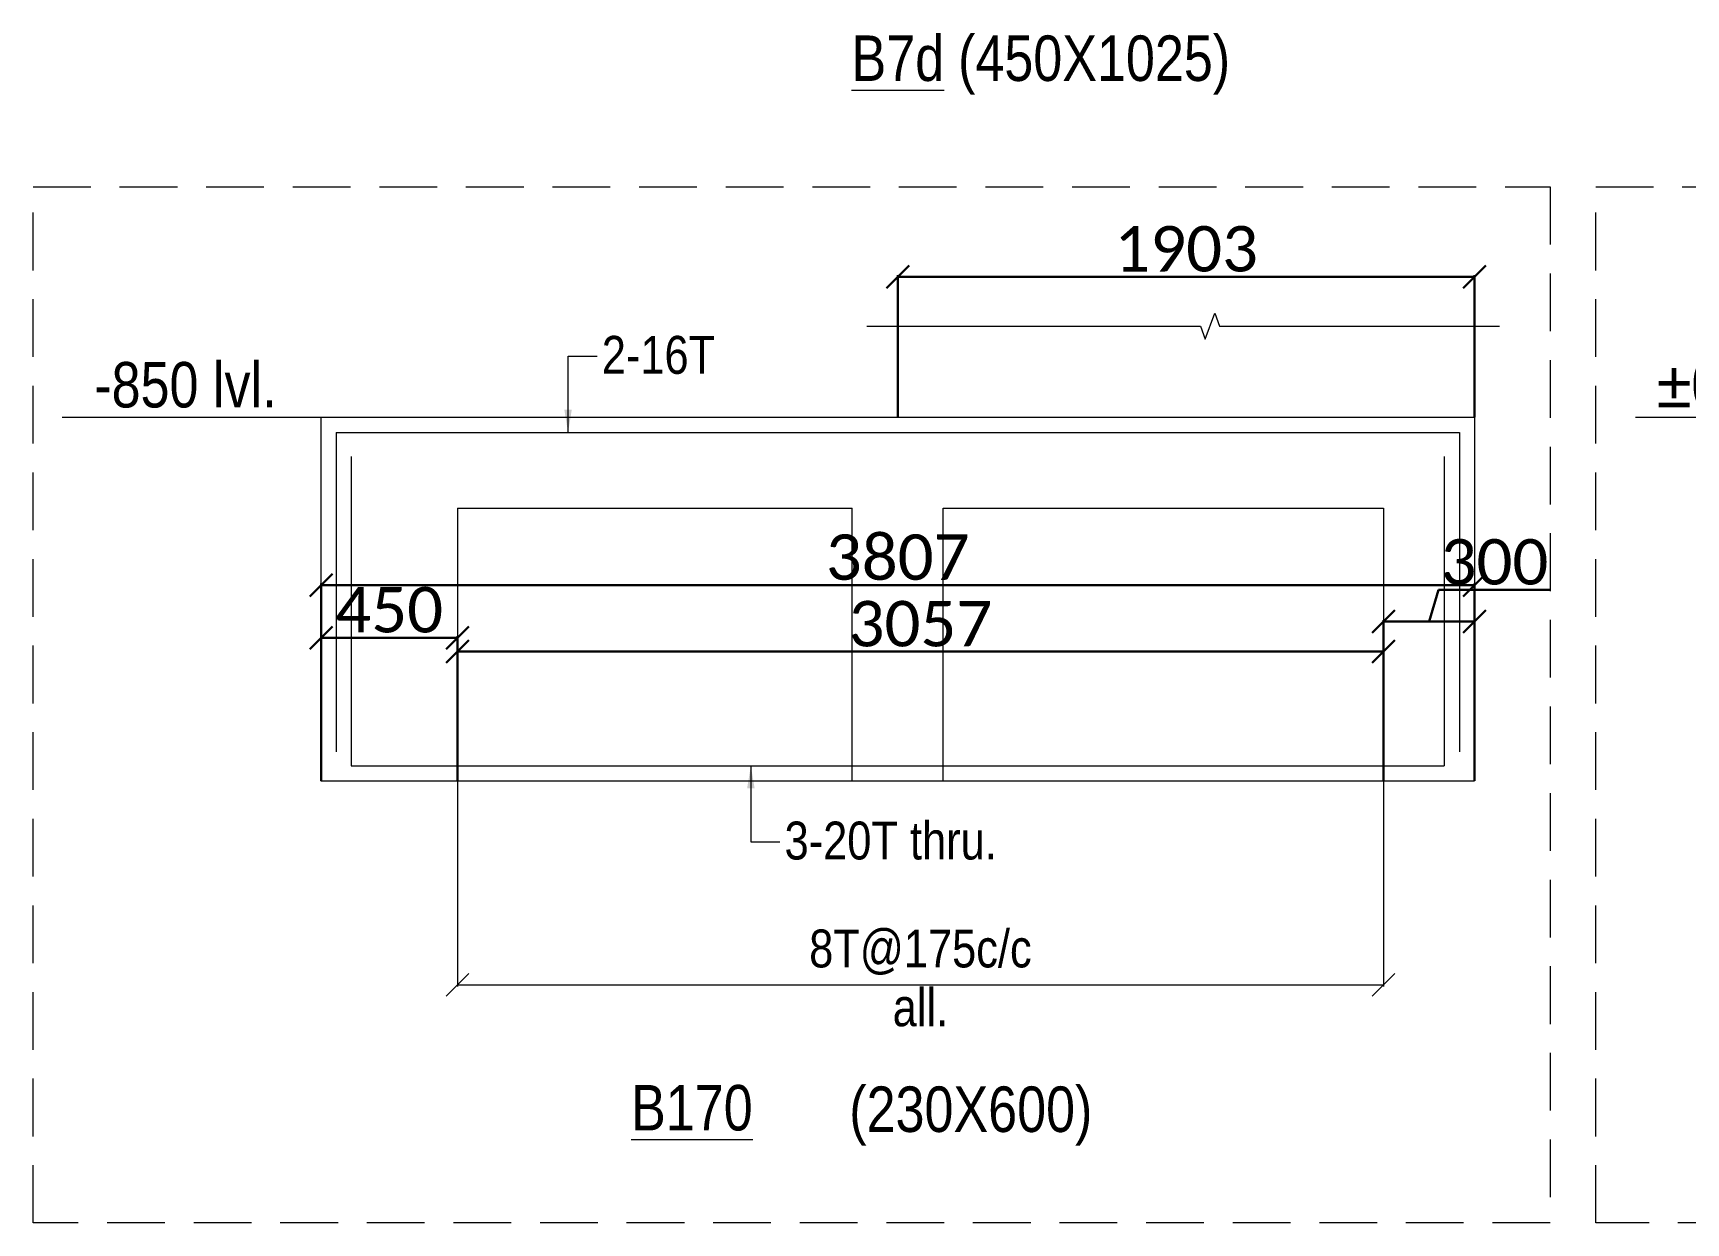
# Model space of a CAD drawing. Header units: millimetres. Extents: x 1112055 to 3390982, y -148532 to 766891.
# Drawn here: x 2948895 to 2959805, y 5592 to 13444 of the extents above; entities that cross this region are included whole.
import ezdxf
from ezdxf.enums import TextEntityAlignment as Align

# ---------------------------------------------------------------- set-up
doc = ezdxf.new("R2010")
doc.units = ezdxf.units.MM
doc.header["$PDMODE"] = 35
doc.header["$PDSIZE"] = -25
doc.linetypes.add('Hidden', pattern=[9.525, 6.35, -3.175])
for name, color, linetype, lineweight in [('B BEAM', 148, 'Continuous', 13), ('B BEAM IN LINE', 250, 'Continuous', 0), ('B STEEL', 34, 'Continuous', 15), ('B STEEL TEXT', 7, 'Continuous', 15), ('B STIRRUPS', 139, 'Continuous', 13), ('B-BEAM DOT', 251, 'Hidden', 9), ('B-BEAM NO', 215, 'Continuous', 18), ('B-COL', 1, 'Continuous', 35)]:
    doc.layers.add(name, color=color, linetype=linetype, lineweight=lineweight)
doc.layers.add('LEVEL-PLAN', color=12, linetype='Continuous')
doc.styles.add('Cali', font='calibri.ttf')
doc.styles.add('SWINC', font='swissc.ttf')
doc.dimstyles.new('BHOOMI', dxfattribs={"dimtxt": 230, "dimasz": 150, "dimexe": 10, "dimexo": 0, "dimgap": 25, "dimtad": 1, "dimdec": 0, "dimzin": 0, "dimdsep": 46, "dimtxsty": 'SWINC', "dimblk": 'OBLIQUE', "dimcen": 0.09, "dimclrd": 250, "dimclre": 250, "dimclrt": 256, "dimaunit": 1, "dimadec": 3, "dimazin": 0, "dimtfac": 1, "dimtdec": 0, "dimtofl": 0, "dimtmove": 1, "dimatfit": 3, "dimfxl": 100, "dimtolj": 1, "dimtzin": 0, "dimlwd": 9, "dimlwe": 5, "dimarcsym": 0})

# ---------------------------------------------------------------- blocks, each defined once
blk = doc.blocks.new('_Oblique')
at = {"color": 0, "linetype": 'ByBlock', "lineweight": -2}
blk.add_line((-0.5, -0.5), (0.5, 0.5), dxfattribs=at)
blk = doc.blocks.new('*D6186')
at = {"layer": 'B STIRRUPS', "color": 250, "lineweight": 0, "transparency": 16777216}
for p, q in [((2951696, 8509), (2951696, 7153)), ((2957809, 8509), (2957809, 7153)), ((2951696, 7163), (2957809, 7163))]:
    blk.add_line(p, q, dxfattribs=at)
at = {"layer": 'Defpoints', "color": 0, "lineweight": 40, "transparency": 16777216}
for p in [(2951696, 8509), (2957809, 8509), (2957809, 7163)]:
    blk.add_point(p, dxfattribs=at)
at = {"layer": 'B STIRRUPS', "color": 250, "lineweight": 0, "transparency": 16777216, "xscale": 150, "yscale": 150, "zscale": 150, "rotation": 180}
blk.add_blockref('_Oblique', (2951696, 7163), dxfattribs=at)
at = {"layer": 'B STIRRUPS', "color": 250, "lineweight": 0, "transparency": 16777216, "xscale": 150, "yscale": 150, "zscale": 150}
blk.add_blockref('_Oblique', (2957809, 7163), dxfattribs=at)
at = {"layer": 'B STIRRUPS', "transparency": 16777216, "char_height": 250, "attachment_point": 5, "style": 'SWINC'}
for s, insert in [('\\A1;8T@175c/c', (2954752, 7378)), ('all.', (2954752, 7013))]:
    blk.add_mtext(s, dxfattribs=dict(at, insert=insert))
blk = doc.blocks.new('*D6712')
at = {"layer": 'Defpoints', "color": 3, "linetype": 'Hidden', "lineweight": 30, "ltscale": 1000, "transparency": 16777216}
for p, q in [((2950796, 8509), (2950796, 9811)), ((2958409, 8509), (2958409, 9811))]:
    blk.add_line(p, q, dxfattribs=at)
at = {"layer": 'Defpoints', "color": 3, "lineweight": 30, "ltscale": 1000, "transparency": 16777216}
blk.add_line((2950796, 9801), (2958409, 9801), dxfattribs=at)
at = {"layer": 'Defpoints', "color": 0, "lineweight": 40, "transparency": 16777216}
for p in [(2958409, 9801), (2950796, 8509), (2958409, 8509)]:
    blk.add_point(p, dxfattribs=at)
at = {"layer": 'Defpoints', "color": 3, "lineweight": 30, "transparency": 16777216, "xscale": 150, "yscale": 150, "zscale": 150, "rotation": 180}
blk.add_blockref('_Oblique', (2950796, 9801), dxfattribs=at)
at = {"layer": 'Defpoints', "color": 3, "lineweight": 30, "transparency": 16777216, "xscale": 150, "yscale": 150, "zscale": 150}
blk.add_blockref('_Oblique', (2958409, 9801), dxfattribs=at)
at = {"layer": 'Defpoints', "color": 3, "lineweight": 50, "transparency": 16777216, "insert": (2954602, 9984), "char_height": 300, "attachment_point": 5, "style": 'Cali'}
blk.add_mtext('\\A1;3807', dxfattribs=at)
blk = doc.blocks.new('*D6713')
at = {"layer": 'Defpoints', "color": 3, "linetype": 'Hidden', "lineweight": 30, "ltscale": 1000, "transparency": 16777216}
for p, q in [((2951696, 8509), (2951696, 9372)), ((2957809, 8509), (2957809, 9372))]:
    blk.add_line(p, q, dxfattribs=at)
at = {"layer": 'Defpoints', "color": 3, "lineweight": 30, "ltscale": 1000, "transparency": 16777216}
blk.add_line((2957809, 9362), (2951696, 9362), dxfattribs=at)
at = {"layer": 'Defpoints', "color": 0, "lineweight": 40, "transparency": 16777216}
for p in [(2951696, 9362), (2951696, 8509), (2957809, 8509)]:
    blk.add_point(p, dxfattribs=at)
at = {"layer": 'Defpoints', "color": 3, "lineweight": 30, "transparency": 16777216, "xscale": 150, "yscale": 150, "zscale": 150, "rotation": 180}
blk.add_blockref('_Oblique', (2951696, 9362), dxfattribs=at)
at = {"layer": 'Defpoints', "color": 3, "lineweight": 30, "transparency": 16777216, "xscale": 150, "yscale": 150, "zscale": 150}
blk.add_blockref('_Oblique', (2957809, 9362), dxfattribs=at)
at = {"layer": 'Defpoints', "color": 3, "lineweight": 50, "transparency": 16777216, "insert": (2954752, 9545), "char_height": 300, "attachment_point": 5, "style": 'Cali'}
blk.add_mtext('\\A1;3057', dxfattribs=at)
blk = doc.blocks.new('*D6714')
at = {"layer": 'Defpoints', "color": 3, "linetype": 'Hidden', "lineweight": 30, "ltscale": 1000, "transparency": 16777216}
for p, q in [((2950796, 8509), (2950796, 9463)), ((2951696, 8509), (2951696, 9463))]:
    blk.add_line(p, q, dxfattribs=at)
at = {"layer": 'Defpoints', "color": 3, "lineweight": 30, "ltscale": 1000, "transparency": 16777216}
blk.add_line((2951696, 9453), (2950796, 9453), dxfattribs=at)
at = {"layer": 'Defpoints', "color": 0, "lineweight": 40, "transparency": 16777216}
for p in [(2950796, 9453), (2950796, 8509), (2951696, 8509)]:
    blk.add_point(p, dxfattribs=at)
at = {"layer": 'Defpoints', "color": 3, "lineweight": 30, "transparency": 16777216, "xscale": 150, "yscale": 150, "zscale": 150, "rotation": 180}
blk.add_blockref('_Oblique', (2950796, 9453), dxfattribs=at)
at = {"layer": 'Defpoints', "color": 3, "lineweight": 30, "transparency": 16777216, "xscale": 150, "yscale": 150, "zscale": 150}
blk.add_blockref('_Oblique', (2951696, 9453), dxfattribs=at)
at = {"layer": 'Defpoints', "color": 3, "lineweight": 50, "transparency": 16777216, "insert": (2951246, 9637), "char_height": 300, "attachment_point": 5, "style": 'Cali'}
blk.add_mtext('\\A1;450', dxfattribs=at)
blk = doc.blocks.new('*D6715')
at = {"layer": 'Defpoints', "color": 3, "lineweight": 30, "ltscale": 1000, "transparency": 16777216}
for p, q in [((2958172, 9769), (2958109, 9560)), ((2958910, 9769), (2958172, 9769)), ((2957809, 9560), (2958409, 9560))]:
    blk.add_line(p, q, dxfattribs=at)
at = {"layer": 'Defpoints', "color": 3, "linetype": 'Hidden', "lineweight": 30, "ltscale": 1000, "transparency": 16777216}
for p, q in [((2957809, 8509), (2957809, 9570)), ((2958409, 8509), (2958409, 9570))]:
    blk.add_line(p, q, dxfattribs=at)
at = {"layer": 'Defpoints', "color": 0, "lineweight": 40, "transparency": 16777216}
for p in [(2958409, 9560), (2957809, 8509), (2958409, 8509)]:
    blk.add_point(p, dxfattribs=at)
at = {"layer": 'Defpoints', "color": 3, "lineweight": 30, "transparency": 16777216, "xscale": 150, "yscale": 150, "zscale": 150, "rotation": 180}
blk.add_blockref('_Oblique', (2957809, 9560), dxfattribs=at)
at = {"layer": 'Defpoints', "color": 3, "lineweight": 30, "transparency": 16777216, "xscale": 150, "yscale": 150, "zscale": 150}
blk.add_blockref('_Oblique', (2958409, 9560), dxfattribs=at)
at = {"layer": 'Defpoints', "color": 3, "lineweight": 50, "transparency": 16777216, "insert": (2958541, 9953), "char_height": 300, "attachment_point": 5, "style": 'Cali'}
blk.add_mtext('\\A1;300', dxfattribs=at)
blk = doc.blocks.new('*D6716')
at = {"layer": 'Defpoints', "color": 3, "linetype": 'Hidden', "lineweight": 30, "ltscale": 1000, "transparency": 16777216}
for p, q in [((2954602, 10909), (2954602, 11846)), ((2958409, 10909), (2958409, 11846))]:
    blk.add_line(p, q, dxfattribs=at)
at = {"layer": 'Defpoints', "color": 3, "lineweight": 30, "ltscale": 1000, "transparency": 16777216}
blk.add_line((2954602, 11836), (2958409, 11836), dxfattribs=at)
at = {"layer": 'Defpoints', "color": 0, "lineweight": 40, "transparency": 16777216}
for p in [(2958409, 11836), (2954602, 10909), (2958409, 10909)]:
    blk.add_point(p, dxfattribs=at)
at = {"layer": 'Defpoints', "color": 3, "lineweight": 30, "transparency": 16777216, "xscale": 150, "yscale": 150, "zscale": 150, "rotation": 180}
blk.add_blockref('_Oblique', (2954602, 11836), dxfattribs=at)
at = {"layer": 'Defpoints', "color": 3, "lineweight": 30, "transparency": 16777216, "xscale": 150, "yscale": 150, "zscale": 150}
blk.add_blockref('_Oblique', (2958409, 11836), dxfattribs=at)
at = {"layer": 'Defpoints', "color": 3, "lineweight": 50, "transparency": 16777216, "insert": (2956506, 12019), "char_height": 300, "attachment_point": 5, "style": 'Cali'}
blk.add_mtext('\\A1;1903', dxfattribs=at)

msp = doc.modelspace()

# ---------------------------------------------------------------- linework, layer by layer
at = {"layer": 'B BEAM'}
for p, q in [((2949088, 10909.2, 0), (2950795.6, 10909.2, 0)), ((2959471.6, 10909.2, 0), (2961114.8, 10909.2, 0))]:
    msp.add_line(p, q, dxfattribs=at)
at = {"layer": 'B BEAM', "ltscale": 25}
for p, q in [((2950795.6, 10909.2, 0), (2950795.6, 8509.2, 0)), ((2950795.6, 10909.2, 0), (2958408.9, 10909.2, 0)), ((2958408.9, 10909.2, 0), (2958408.9, 8509.2, 0)), ((2950795.6, 8509.2, 0), (2958408.9, 8509.2, 0))]:
    msp.add_line(p, q, dxfattribs=at)
at = {"layer": 'B BEAM IN LINE', "color": 250, "linetype": 'Hidden', "lineweight": 0, "ltscale": 60, "elevation": 0}
for points in [[(2948895.1, 12428.9), (2958908.9, 12428.9), (2958908.9, 5591.7), (2948895.1, 5591.7)], [(2959208.9, 12428.9), (3001280.4, 12428.9), (3001280.4, 5591.7), (2959208.9, 5591.7)]]:
    msp.add_lwpolyline(points, close=True, dxfattribs=at)
at = {"layer": 'B STEEL', "color": 34, "lineweight": 9, "ltscale": 25}
for p, q in [((2950895.6, 10809.2, 0), (2958308.9, 10809.2, 0)), ((2950895.6, 10809.2, 0), (2950895.6, 8699.8, 0)), ((2958308.9, 10809.2, 0), (2958308.9, 8699.8, 0)), ((2950995.6, 10650.6, 0), (2950995.6, 8609.2, 0)), ((2958208.9, 10650.7, 0), (2958208.9, 8609.2, 0)), ((2950995.6, 8609.2, 0), (2958208.9, 8609.2, 0))]:
    msp.add_line(p, q, dxfattribs=at)
at = {"layer": 'B-BEAM DOT', "linetype": 'Hidden', "ltscale": 750}
for p, q in [((2951695.6, 10309.2, 0), (2951695.6, 8509.2, 0)), ((2951695.6, 10309.2, 0), (2954302.3, 10309.2, 0)), ((2954302.3, 8509.2, 0), (2954302.3, 10309.2, 0)), ((2954902.3, 10309.2, 0), (2957808.9, 10309.2, 0)), ((2954902.3, 8509.2, 0), (2954902.3, 10309.2, 0)), ((2957808.9, 10309.2, 0), (2957808.9, 8509.2, 0))]:
    msp.add_line(p, q, dxfattribs=at)
at = {"layer": 'B-COL', "lineweight": 15, "ltscale": 25}
for p, q in [((2954602.3, 10909.2, 0), (2954602.3, 11509.2, 0)), ((2958408.9, 11509.2, 0), (2958408.9, 10909.2, 0))]:
    msp.add_line(p, q, dxfattribs=at)
at = {"layer": 'B-COL', "lineweight": 15, "ltscale": 25, "elevation": 0}
msp.add_lwpolyline([(2954397.6, 11509.2), (2956600.5, 11509.2), (2956631.8, 11423.3), (2956694.3, 11595), (2956725.5, 11509.2), (2958573.3, 11509.2)], dxfattribs=at)

# ---------------------------------------------------------------- texts
at = {"layer": 'B STEEL TEXT', "style": 'SWINC'}
for s, p in [('2-16T', (2952648.8, 11195.5, 0)), ('3-20T thru.', (2953855.3, 7990.3, 0))]:
    msp.add_text(s, height=250, dxfattribs=at).set_placement(p)
at = {"layer": 'B-BEAM NO', "ltscale": 25, "style": 'SWINC'}
for s, p in [('%%UB7d', (2954602.9, 13128.2, 0)), ('(450X1025)', (2955898.3, 13128.2, 0)), ('%%UB170', (2953243.5, 6202, 0)), ('(230X600)', (2955084.5, 6192.2, 0))]:
    msp.add_text(s, height=300, dxfattribs=at).set_placement(p, align=Align.CENTER)
at = {"layer": 'LEVEL-PLAN', "linetype": 'ByBlock', "ltscale": 800, "style": 'SWINC'}
for s, p in [('-850 lvl.', (2949900.8, 10973.3, 0)), ('%%P0.00 lvl.', (2960318.6, 10973.3, 0))]:
    msp.add_text(s, height=300, dxfattribs=at).set_placement(p, align=Align.CENTER)

# ---------------------------------------------------------------- dimensions: what is measured, and where the dimension line sits
at = {"layer": 'B STIRRUPS'}
dim = msp.add_linear_dim(base=(2957808.9, 7162.8), p1=(2951695.6, 8509.2, 0), p2=(2957808.9, 8509.2, 0), angle=180, text='8T@175c/c\\Xall. ', dimstyle='BHOOMI', override={"dimscale": 1, "dimtxt": 250, "dimgap": 25, "dimlfac": 0.5, "dimtxsty": 'SWINC', "dimblk1": 'Oblique', "dimblk2": 'Oblique', "dimsah": 1, "dimlwd": 0, "dimlwe": 0}, dxfattribs=at)
dim.commit()
dim.dimension.update_dxf_attribs({"geometry": '*D6186', "text_midpoint": (2954752.3, 7162.8)})
at = {"layer": 'Defpoints', "color": 3, "lineweight": 50, "ltscale": 1000}
for base, p1, p2, picture, middle in [((2958408.9, 11835.8), (2954602.3, 10909.2, 0), (2958408.9, 10909.2, 0), '*D6716', (2956505.6, 12019.5)), ((2958408.9, 9800.6), (2950795.6, 8509.2, 0), (2958408.9, 8509.2, 0), '*D6712', (2954602.3, 9984.3)), ((2958408.9, 9560.4), (2957808.9, 8509.2, 0), (2958408.9, 8509.2, 0), '*D6715', (2958201.5, 9952.8)), ((2950795.6, 9453.3), (2951695.6, 8509.2, 0), (2950795.6, 8509.2, 0), '*D6714', (2951245.6, 9637)), ((2951695.6, 9361.7), (2957808.9, 8509.2, 0), (2951695.6, 8509.2), '*D6713', (2954752.3, 9545.4))]:
    dim = msp.add_linear_dim(base=base, p1=p1, p2=p2, dimstyle='BHOOMI', override={"dimtxt": 300, "dimgap": 30, "dimlfac": 0.5, "dimtxsty": 'Cali', "dimblk1": 'Oblique', "dimblk2": 'Oblique', "dimsah": 1, "dimclrd": 3, "dimclre": 3, "dimclrt": 3, "dimlwd": 30, "dimlwe": 30}, dxfattribs=at)
    dim.commit()
    dim.dimension.update_dxf_attribs({"geometry": picture, "text_midpoint": middle})

# ---------------------------------------------------------------- leaders
at = {"layer": 'B STEEL TEXT'}
for points in [[(2952426.3, 10809.2, 0), (2952426.3, 11311.7, 0), (2952618.6, 11311.7, 0)], [(2953632.8, 8609.2, 0), (2953632.8, 8106.6, 0), (2953825, 8106.6, 0)]]:
    msp.add_leader(points, dimstyle='BHOOMI', override={"dimtad": 0, "dimclrd": 256, "dimlwd": 0}, dxfattribs=at)

doc.saveas('drawing.dxf')
